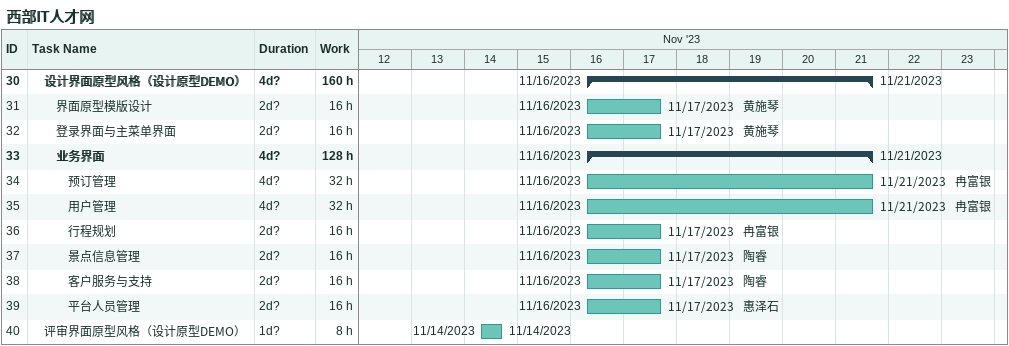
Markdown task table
西部IT人才网

| ID | Level | Task | Duration | Start | Finish | Resources | Work (h) |
|---|---|---|---|---|---|---|---|
| 30 | 2 | **设计界面原型风格（设计原型DEMO）** | 4d? | 2023-11-16 | 2023-11-21 |  | 160 |
| 31 | 3 | 界面原型模版设计 | 2d? | 2023-11-16 | 2023-11-17 | 黄施琴 | 16 |
| 32 | 3 | 登录界面与主菜单界面 | 2d? | 2023-11-16 | 2023-11-17 | 黄施琴 | 16 |
| 33 | 3 | **业务界面** | 4d? | 2023-11-16 | 2023-11-21 |  | 128 |
| 34 | 4 | 预订管理 | 4d? | 2023-11-16 | 2023-11-21 | 冉富银 | 32 |
| 35 | 4 | 用户管理 | 4d? | 2023-11-16 | 2023-11-21 | 冉富银 | 32 |
| 36 | 4 | 行程规划 | 2d? | 2023-11-16 | 2023-11-17 | 冉富银 | 16 |
| 37 | 4 | 景点信息管理 | 2d? | 2023-11-16 | 2023-11-17 | 陶睿 | 16 |
| 38 | 4 | 客户服务与支持 | 2d? | 2023-11-16 | 2023-11-17 | 陶睿 | 16 |
| 39 | 4 | 平台人员管理 | 2d? | 2023-11-16 | 2023-11-17 | 惠泽石 | 16 |
| 40 | 2 | 评审界面原型风格（设计原型DEMO） | 1d? | 2023-11-14 | 2023-11-14 |  | 8 |
